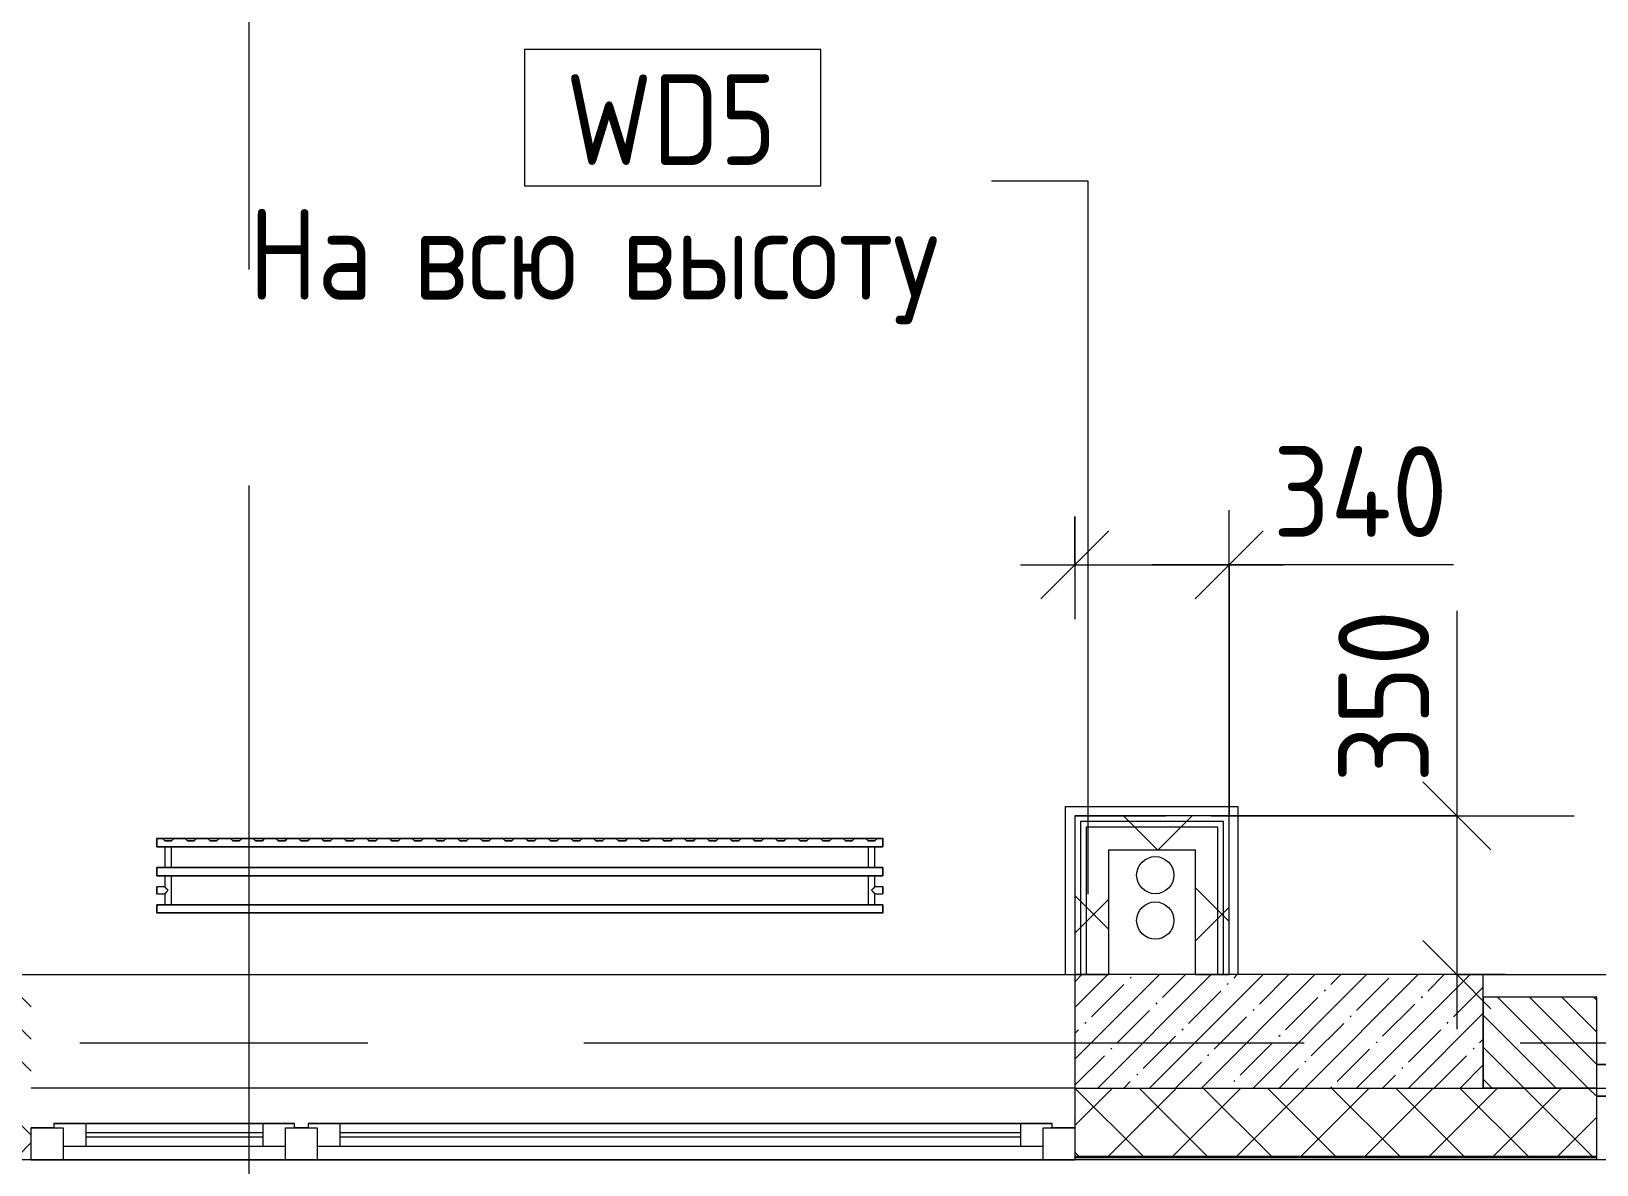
# Model space of a CAD drawing. Header units: millimetres. Extents: x 81037 to 284518, y -8553 to 29000.
# Drawn here: x 110230 to 113680, y -269 to 2230 of the extents above; entities that cross this region are included whole.
import ezdxf

# ---------------------------------------------------------------- set-up
doc = ezdxf.new("R2010")
doc.units = ezdxf.units.MM
doc.linetypes.add('ADSK_Штрих_ш2 п1', pattern=[300, 200, -100])
doc.linetypes.add('Осевая', pattern=[3175, 635, -476.25, 1587.5, -476.25])
for name, color, linetype, lineweight in [('A-ANNO-DIMS', 7, 'Continuous', 9), ('A-ANNO-DIMS-100', 7, 'Continuous', 9), ('A-DETL', 7, 'Continuous', 9), ('A-DETL-1', 7, 'ADSK_Штрих_ш2 п1', 9), ('A-GLAZ', 7, 'Continuous', 9), ('A-WALL', 7, 'Continuous', 9), ('A-WALL-1', 7, 'Continuous', 13), ('A-WALL-IDEN', 7, 'Continuous', 9), ('I-WALL', 7, 'Continuous', 9), ('S-COLS', 7, 'Continuous', 9), ('Оси', 7, 'Continuous', 9), ('Оси-2', 7, 'Осевая', 9)]:
    doc.layers.add(name, color=color, linetype=linetype, lineweight=lineweight)
for name, color, linetype, lineweight, true_color in [('A-FLOR-1', 7, 'Continuous', 9, 0xaaaaaa), ('A-WALL-2', 7, 'Continuous', 13, 0x008040), ('I-WALL-2', 7, 'Continuous', 9, 0x008040), ('M-EQPM-1', 7, 'Continuous', 9, 0xaaaaaa)]:
    doc.layers.add(name, color=color, linetype=linetype, lineweight=lineweight, true_color=true_color)
doc.styles.add('GOST Common_1', font='GOST_Common.ttf', dxfattribs={"width": 0.9, "height": 200})
doc.styles.add('ISOCPEUR_1', font='isocpeur.ttf', dxfattribs={"width": 0.9, "height": 200})
doc.dimstyles.new('ISO-2_0_0_9К_Средний_округл2_1', dxfattribs={"dimscale": 304.8, "dimtxt": 199.196235, "dimasz": 0.492126, "dimexe": 0.393701, "dimexo": 0, "dimgap": 0, "dimtad": 1, "dimdec": 0, "dimrnd": 10, "dimzin": 0, "dimdsep": 46, "dimtxsty": 'ISOCPEUR_1', "dimblk1": 'OBLIQUE', "dimblk2": 'OBLIQUE', "dimsah": 1, "dimcen": 0.09, "dimdle": 0.393701, "dimazin": 0, "dimtfac": 1, "dimtdec": 4, "dimtix": 1, "dimtmove": 1, "dimatfit": 3, "dimfxl": 1, "dimtvp": 1, "dimtolj": 1, "dimtzin": 0, "dimarcsym": 2})
pattern_1 = [(45, (0, 0), (-141.42136, 141.42136), []), (135, (0, 0), (-141.42136, -141.42136), [])]

# ---------------------------------------------------------------- blocks, each defined once
blk = doc.blocks.new('120_Окно_СКБ_1Ст - 120_Окно_СКБ_1Ст 900х2500_h_ с форточкой-22876796-План монтажа стен и перегородок 2 этажа в осях 23_33')
at = {"layer": 'A-GLAZ'}
for p, q in [((-450, -127), (-450, -57)), ((-450, -57), (-380, -57)), ((450, -57), (-450, -57)), ((-380, -57), (-380, -127)), ((380, -127), (380, -57)), ((380, -57), (450, -57)), ((450, -57), (450, -127)), ((380, -87), (-380, -87)), ((-380, -87), (-380, -127)), ((-330, -137), (-330, -87)), ((330, -137), (330, -87)), ((380, -127), (380, -87)), ((-380, -127), (-450, -127)), ((-450, -127), (-400, -127)), ((-380, -127), (-400, -127)), ((-400, -127), (-400, -137)), ((-400, -137), (400, -137)), ((400, -137), (-400, -137)), ((-330, -107), (330, -107)), ((330, -117), (-330, -117)), ((450, -127), (380, -127)), ((400, -127), (380, -127)), ((400, -127), (450, -127)), ((400, -137), (400, -127))]:
    blk.add_line(p, q, dxfattribs=at)
blk = doc.blocks.new('120_Окно_СКБ_2Ст_Фрамуга сверху - 120_Окно_СКБ_2Ст_2300х2500_h_ ДОО-22877051-План монтажа стен и перегородок 2 этажа в осях 23_33')
at = {"layer": 'A-GLAZ'}
for p, q in [((-1150, 13), (-1150, 83)), ((-1150, 83), (-1080, 83)), ((1150, 83), (-1150, 83)), ((-1080, 83), (-1080, 13)), ((-1080, 83), (1080, 83)), ((520, 13), (520, 83)), ((520, 83), (590, 83)), ((590, 83), (590, 13)), ((1080, 13), (1080, 83)), ((1080, 83), (1150, 83)), ((1150, 83), (1150, 13)), ((520, 53), (-1080, 53)), ((-1080, 53), (-1080, 13)), ((-1030, 3), (-1030, 53)), ((470, 3), (470, 53)), ((520, 13), (520, 53)), ((1080, 53), (590, 53)), ((590, 53), (590, 13)), ((640, 3), (640, 53)), ((1030, 3), (1030, 53)), ((1080, 13), (1080, 53)), ((-1080, 13), (-1150, 13)), ((-1150, 13), (-1100, 13)), ((-1080, 13), (-1100, 13)), ((-1100, 13), (-1100, 3)), ((-1100, 3), (540, 3)), ((540, 3), (-1100, 3)), ((-1030, 33), (470, 33)), ((470, 23), (-1030, 23)), ((590, 13), (520, 13)), ((540, 13), (520, 13)), ((540, 13), (570, 13)), ((540, 13), (570, 13)), ((540, 3), (540, 13)), ((590, 13), (570, 13)), ((570, 13), (570, 3)), ((570, 3), (1100, 3)), ((1100, 3), (570, 3)), ((640, 33), (1030, 33)), ((1030, 23), (640, 23)), ((1150, 13), (1080, 13)), ((1100, 13), (1080, 13)), ((1100, 13), (1150, 13)), ((1100, 3), (1100, 13))]:
    blk.add_line(p, q, dxfattribs=at)
blk = doc.blocks.new('radiator_prado_classic_z_tip_30_po exemplyaru - Classic Z Тип 30-300-V30-План монтажа стен и перегородок 2 этажа в осях 23_33')
at = {"layer": 'M-EQPM-1'}
for p, q in [((0, 228), (0, 210)), ((1600, 228), (0, 228)), ((0, 210), (0, 228)), ((0, 228), (12.5, 228)), ((0, 210), (1600, 210)), ((17.5, 210), (0, 210)), ((12.5, 228), (37.5, 228)), ((37.5, 228), (12.5, 228)), ((12.5, 228), (37.5, 228)), ((12.5, 228), (17.5, 223)), ((12.5, 228), (17.5, 223)), ((32.5, 223), (17.5, 223)), ((17.5, 223), (32.5, 223)), ((17.5, 210), (17.5, 164)), ((17.5, 210), (17.5, 164)), ((17.8, 210), (17.5, 210)), ((17.5, 210), (32.5, 210)), ((17.8, 210), (17.5, 210)), ((17.5, 210), (32.5, 210)), ((31.5, 210), (17.8, 210)), ((18.5, 210), (17.8, 210)), ((19.7, 210), (18.5, 210)), ((31.5, 210), (18.5, 210)), ((21.3, 210), (19.7, 210)), ((23.1, 210), (21.3, 210)), ((25, 210), (23.1, 210)), ((32.5, 210), (25, 210)), ((32.5, 210), (31.5, 210)), ((32.5, 223), (37.5, 228)), ((37.5, 228), (32.5, 223)), ((32.5, 164), (32.5, 210)), ((32.5, 164), (32.5, 210)), ((1567.5, 210), (32.5, 210)), ((37.5, 228), (62.5, 228)), ((62.5, 228), (87.5, 228)), ((87.5, 228), (62.5, 228)), ((62.5, 228), (87.5, 228)), ((62.5, 228), (67.5, 223)), ((62.5, 228), (67.5, 223)), ((82.5, 223), (67.5, 223)), ((67.5, 223), (82.5, 223)), ((82.5, 223), (87.5, 228)), ((87.5, 228), (82.5, 223)), ((87.5, 228), (112.5, 228)), ((112.5, 228), (137.5, 228)), ((137.5, 228), (112.5, 228)), ((112.5, 228), (137.5, 228)), ((112.5, 228), (117.5, 223)), ((112.5, 228), (117.5, 223)), ((132.5, 223), (117.5, 223)), ((117.5, 223), (132.5, 223)), ((132.5, 223), (137.5, 228)), ((137.5, 228), (132.5, 223)), ((137.5, 228), (162.5, 228)), ((162.5, 228), (187.5, 228)), ((187.5, 228), (162.5, 228)), ((162.5, 228), (187.5, 228)), ((162.5, 228), (167.5, 223)), ((162.5, 228), (167.5, 223)), ((182.5, 223), (167.5, 223)), ((167.5, 223), (182.5, 223)), ((182.5, 223), (187.5, 228)), ((187.5, 228), (182.5, 223)), ((187.5, 228), (212.5, 228)), ((212.5, 228), (237.5, 228)), ((237.5, 228), (212.5, 228)), ((212.5, 228), (237.5, 228)), ((212.5, 228), (217.5, 223)), ((212.5, 228), (217.5, 223)), ((232.5, 223), (217.5, 223)), ((217.5, 223), (232.5, 223)), ((232.5, 223), (237.5, 228)), ((237.5, 228), (232.5, 223)), ((237.5, 228), (262.5, 228)), ((262.5, 228), (287.5, 228)), ((287.5, 228), (262.5, 228)), ((262.5, 228), (287.5, 228)), ((262.5, 228), (267.5, 223)), ((262.5, 228), (267.5, 223)), ((282.5, 223), (267.5, 223)), ((267.5, 223), (282.5, 223)), ((282.5, 223), (287.5, 228)), ((287.5, 228), (282.5, 223)), ((287.5, 228), (312.5, 228)), ((312.5, 228), (337.5, 228)), ((337.5, 228), (312.5, 228)), ((312.5, 228), (337.5, 228)), ((312.5, 228), (317.5, 223)), ((312.5, 228), (317.5, 223)), ((332.5, 223), (317.5, 223)), ((317.5, 223), (332.5, 223)), ((332.5, 223), (337.5, 228)), ((337.5, 228), (332.5, 223)), ((337.5, 228), (362.5, 228)), ((362.5, 228), (387.5, 228)), ((387.5, 228), (362.5, 228)), ((362.5, 228), (387.5, 228)), ((362.5, 228), (367.5, 223)), ((362.5, 228), (367.5, 223)), ((382.5, 223), (367.5, 223)), ((367.5, 223), (382.5, 223)), ((382.5, 223), (387.5, 228)), ((387.5, 228), (382.5, 223)), ((387.5, 228), (412.5, 228)), ((412.5, 228), (437.5, 228)), ((437.5, 228), (412.5, 228)), ((412.5, 228), (437.5, 228)), ((412.5, 228), (417.5, 223)), ((412.5, 228), (417.5, 223)), ((432.5, 223), (417.5, 223)), ((417.5, 223), (432.5, 223)), ((432.5, 223), (437.5, 228)), ((437.5, 228), (432.5, 223)), ((437.5, 228), (462.5, 228)), ((462.5, 228), (487.5, 228)), ((487.5, 228), (462.5, 228)), ((462.5, 228), (487.5, 228)), ((462.5, 228), (467.5, 223)), ((462.5, 228), (467.5, 223)), ((482.5, 223), (467.5, 223)), ((467.5, 223), (482.5, 223)), ((482.5, 223), (487.5, 228)), ((487.5, 228), (482.5, 223)), ((487.5, 228), (512.5, 228)), ((512.5, 228), (537.5, 228)), ((537.5, 228), (512.5, 228)), ((512.5, 228), (537.5, 228)), ((512.5, 228), (517.5, 223)), ((512.5, 228), (517.5, 223)), ((532.5, 223), (517.5, 223)), ((517.5, 223), (532.5, 223)), ((532.5, 223), (537.5, 228)), ((537.5, 228), (532.5, 223)), ((537.5, 228), (562.5, 228)), ((562.5, 228), (587.5, 228)), ((587.5, 228), (562.5, 228)), ((562.5, 228), (587.5, 228)), ((562.5, 228), (567.5, 223)), ((562.5, 228), (567.5, 223)), ((582.5, 223), (567.5, 223)), ((567.5, 223), (582.5, 223)), ((582.5, 223), (587.5, 228)), ((587.5, 228), (582.5, 223)), ((587.5, 228), (612.5, 228)), ((612.5, 228), (637.5, 228)), ((637.5, 228), (612.5, 228)), ((612.5, 228), (637.5, 228)), ((612.5, 228), (617.5, 223)), ((612.5, 228), (617.5, 223)), ((632.5, 223), (617.5, 223)), ((617.5, 223), (632.5, 223)), ((632.5, 223), (637.5, 228)), ((637.5, 228), (632.5, 223)), ((637.5, 228), (662.5, 228)), ((662.5, 228), (687.5, 228)), ((687.5, 228), (662.5, 228)), ((662.5, 228), (687.5, 228)), ((662.5, 228), (667.5, 223)), ((662.5, 228), (667.5, 223)), ((682.5, 223), (667.5, 223)), ((667.5, 223), (682.5, 223)), ((682.5, 223), (687.5, 228)), ((687.5, 228), (682.5, 223)), ((687.5, 228), (712.5, 228)), ((712.5, 228), (737.5, 228)), ((737.5, 228), (712.5, 228)), ((712.5, 228), (737.5, 228)), ((712.5, 228), (717.5, 223)), ((712.5, 228), (717.5, 223)), ((732.5, 223), (717.5, 223)), ((717.5, 223), (732.5, 223)), ((732.5, 223), (737.5, 228)), ((737.5, 228), (732.5, 223)), ((737.5, 228), (762.5, 228)), ((762.5, 228), (787.5, 228)), ((787.5, 228), (762.5, 228)), ((762.5, 228), (787.5, 228)), ((762.5, 228), (767.5, 223)), ((762.5, 228), (767.5, 223)), ((782.5, 223), (767.5, 223)), ((767.5, 223), (782.5, 223)), ((782.5, 223), (787.5, 228)), ((787.5, 228), (782.5, 223)), ((787.5, 228), (812.5, 228)), ((812.5, 228), (837.5, 228)), ((837.5, 228), (812.5, 228)), ((812.5, 228), (837.5, 228)), ((812.5, 228), (817.5, 223)), ((812.5, 228), (817.5, 223)), ((832.5, 223), (817.5, 223)), ((817.5, 223), (832.5, 223)), ((832.5, 223), (837.5, 228)), ((837.5, 228), (832.5, 223)), ((837.5, 228), (862.5, 228)), ((862.5, 228), (887.5, 228)), ((887.5, 228), (862.5, 228)), ((862.5, 228), (887.5, 228)), ((862.5, 228), (867.5, 223)), ((862.5, 228), (867.5, 223)), ((882.5, 223), (867.5, 223)), ((867.5, 223), (882.5, 223)), ((882.5, 223), (887.5, 228)), ((887.5, 228), (882.5, 223)), ((887.5, 228), (912.5, 228)), ((912.5, 228), (937.5, 228)), ((937.5, 228), (912.5, 228)), ((912.5, 228), (937.5, 228)), ((912.5, 228), (917.5, 223)), ((912.5, 228), (917.5, 223)), ((932.5, 223), (917.5, 223)), ((917.5, 223), (932.5, 223)), ((932.5, 223), (937.5, 228)), ((937.5, 228), (932.5, 223)), ((937.5, 228), (962.5, 228)), ((962.5, 228), (987.5, 228)), ((987.5, 228), (962.5, 228)), ((962.5, 228), (987.5, 228)), ((962.5, 228), (967.5, 223)), ((962.5, 228), (967.5, 223)), ((982.5, 223), (967.5, 223)), ((967.5, 223), (982.5, 223)), ((982.5, 223), (987.5, 228)), ((987.5, 228), (982.5, 223)), ((987.5, 228), (1012.5, 228)), ((1012.5, 228), (1037.5, 228)), ((1037.5, 228), (1012.5, 228)), ((1012.5, 228), (1037.5, 228)), ((1012.5, 228), (1017.5, 223)), ((1012.5, 228), (1017.5, 223)), ((1032.5, 223), (1017.5, 223)), ((1017.5, 223), (1032.5, 223)), ((1032.5, 223), (1037.5, 228)), ((1037.5, 228), (1032.5, 223)), ((1037.5, 228), (1062.5, 228)), ((1062.5, 228), (1087.5, 228)), ((1087.5, 228), (1062.5, 228)), ((1062.5, 228), (1087.5, 228)), ((1062.5, 228), (1067.5, 223)), ((1062.5, 228), (1067.5, 223)), ((1082.5, 223), (1067.5, 223)), ((1067.5, 223), (1082.5, 223)), ((1082.5, 223), (1087.5, 228)), ((1087.5, 228), (1082.5, 223)), ((1087.5, 228), (1112.5, 228)), ((1112.5, 228), (1137.5, 228)), ((1137.5, 228), (1112.5, 228)), ((1112.5, 228), (1137.5, 228)), ((1112.5, 228), (1117.5, 223)), ((1112.5, 228), (1117.5, 223)), ((1132.5, 223), (1117.5, 223)), ((1117.5, 223), (1132.5, 223)), ((1132.5, 223), (1137.5, 228)), ((1137.5, 228), (1132.5, 223)), ((1137.5, 228), (1162.5, 228)), ((1162.5, 228), (1187.5, 228)), ((1187.5, 228), (1162.5, 228)), ((1162.5, 228), (1187.5, 228)), ((1162.5, 228), (1167.5, 223)), ((1162.5, 228), (1167.5, 223)), ((1182.5, 223), (1167.5, 223)), ((1167.5, 223), (1182.5, 223)), ((1182.5, 223), (1187.5, 228)), ((1187.5, 228), (1182.5, 223)), ((1187.5, 228), (1212.5, 228)), ((1212.5, 228), (1237.5, 228)), ((1237.5, 228), (1212.5, 228)), ((1212.5, 228), (1237.5, 228)), ((1212.5, 228), (1217.5, 223)), ((1212.5, 228), (1217.5, 223)), ((1232.5, 223), (1217.5, 223)), ((1217.5, 223), (1232.5, 223)), ((1232.5, 223), (1237.5, 228)), ((1237.5, 228), (1232.5, 223)), ((1237.5, 228), (1262.5, 228)), ((1262.5, 228), (1287.5, 228)), ((1287.5, 228), (1262.5, 228)), ((1262.5, 228), (1287.5, 228)), ((1262.5, 228), (1267.5, 223)), ((1262.5, 228), (1267.5, 223)), ((1282.5, 223), (1267.5, 223)), ((1267.5, 223), (1282.5, 223)), ((1282.5, 223), (1287.5, 228)), ((1287.5, 228), (1282.5, 223)), ((1287.5, 228), (1312.5, 228)), ((1312.5, 228), (1337.5, 228)), ((1337.5, 228), (1312.5, 228)), ((1312.5, 228), (1337.5, 228)), ((1312.5, 228), (1317.5, 223)), ((1312.5, 228), (1317.5, 223)), ((1332.5, 223), (1317.5, 223)), ((1317.5, 223), (1332.5, 223)), ((1332.5, 223), (1337.5, 228)), ((1337.5, 228), (1332.5, 223)), ((1337.5, 228), (1362.5, 228)), ((1362.5, 228), (1387.5, 228)), ((1387.5, 228), (1362.5, 228)), ((1362.5, 228), (1387.5, 228)), ((1362.5, 228), (1367.5, 223)), ((1362.5, 228), (1367.5, 223)), ((1382.5, 223), (1367.5, 223)), ((1367.5, 223), (1382.5, 223)), ((1382.5, 223), (1387.5, 228)), ((1387.5, 228), (1382.5, 223)), ((1387.5, 228), (1412.5, 228)), ((1412.5, 228), (1437.5, 228)), ((1437.5, 228), (1412.5, 228)), ((1412.5, 228), (1437.5, 228)), ((1412.5, 228), (1417.5, 223)), ((1412.5, 228), (1417.5, 223)), ((1432.5, 223), (1417.5, 223)), ((1417.5, 223), (1432.5, 223)), ((1432.5, 223), (1437.5, 228)), ((1437.5, 228), (1432.5, 223)), ((1437.5, 228), (1462.5, 228)), ((1462.5, 228), (1487.5, 228)), ((1487.5, 228), (1462.5, 228)), ((1462.5, 228), (1487.5, 228)), ((1462.5, 228), (1467.5, 223)), ((1462.5, 228), (1467.5, 223)), ((1482.5, 223), (1467.5, 223)), ((1467.5, 223), (1482.5, 223)), ((1482.5, 223), (1487.5, 228)), ((1487.5, 228), (1482.5, 223)), ((1487.5, 228), (1512.5, 228)), ((1512.5, 228), (1537.5, 228)), ((1537.5, 228), (1512.5, 228)), ((1512.5, 228), (1537.5, 228)), ((1512.5, 228), (1517.5, 223)), ((1512.5, 228), (1517.5, 223)), ((1532.5, 223), (1517.5, 223)), ((1517.5, 223), (1532.5, 223)), ((1532.5, 223), (1537.5, 228)), ((1537.5, 228), (1532.5, 223)), ((1537.5, 228), (1562.5, 228)), ((1562.5, 228), (1587.5, 228)), ((1587.5, 228), (1562.5, 228)), ((1562.5, 228), (1587.5, 228)), ((1562.5, 228), (1567.5, 223)), ((1562.5, 228), (1567.5, 223)), ((1582.5, 223), (1567.5, 223)), ((1567.5, 223), (1582.5, 223)), ((1567.5, 210), (1567.5, 164)), ((1567.5, 210), (1567.5, 164)), ((1567.8, 210), (1567.5, 210)), ((1567.5, 210), (1582.5, 210)), ((1582.5, 210), (1567.5, 210)), ((1567.5, 210), (1581.5, 210)), ((1582.2, 210), (1567.8, 210)), ((1581.5, 210), (1568.5, 210)), ((1581.5, 210), (1582.5, 210)), ((1582.5, 210), (1582.2, 210)), ((1582.5, 223), (1587.5, 228)), ((1587.5, 228), (1582.5, 223)), ((1582.5, 164), (1582.5, 210)), ((1582.5, 164), (1582.5, 210)), ((1600, 210), (1582.5, 210)), ((1587.5, 228), (1600, 228)), ((1600, 210), (1600, 228)), ((1600, 228), (1600, 210)), ((1600, 164), (0, 164)), ((0, 164), (0, 146)), ((0, 146), (0, 164)), ((0, 164), (17.5, 164)), ((0, 146), (1600, 146)), ((17.5, 146), (0, 146)), ((25, 164), (17.5, 164)), ((17.5, 164), (32.5, 164)), ((17.8, 164), (17.5, 164)), ((17.5, 164), (32.5, 164)), ((17.5, 146), (17.5, 121.5)), ((17.5, 146), (17.5, 121.5)), ((17.5, 146), (32.5, 146)), ((32.5, 146), (17.5, 146)), ((17.5, 146), (17.8, 146)), ((32.5, 146), (17.5, 146)), ((18.5, 164), (17.8, 164)), ((17.8, 146), (18.5, 146)), ((31.5, 164), (18.5, 164)), ((18.5, 164), (31.5, 164)), ((18.5, 146), (19.7, 146)), ((31.5, 146), (18.5, 146)), ((19.7, 146), (21.3, 146)), ((21.3, 146), (23.1, 146)), ((23.1, 146), (25, 146)), ((26.9, 164), (25, 164)), ((25, 146), (26.9, 146)), ((31.5, 164), (26.9, 164)), ((26.9, 146), (31.5, 146)), ((32.2, 164), (31.5, 164)), ((32.5, 164), (31.5, 164)), ((31.5, 146), (32.2, 146)), ((32.5, 164), (32.2, 164)), ((32.2, 146), (32.5, 146)), ((32.5, 164), (1567.5, 164)), ((32.5, 82), (32.5, 146)), ((32.5, 82), (32.5, 146)), ((1567.5, 146), (32.5, 146)), ((1578.7, 164), (1567.5, 164)), ((1567.5, 164), (1582.5, 164)), ((1582.5, 164), (1567.5, 164)), ((1567.5, 164), (1582.5, 164)), ((1567.5, 146), (1567.5, 82)), ((1567.5, 146), (1567.5, 82)), ((1567.5, 146), (1582.5, 146)), ((1582.5, 146), (1567.5, 146)), ((1567.5, 146), (1568.5, 146)), ((1567.8, 146), (1567.5, 146)), ((1582.5, 146), (1567.8, 146)), ((1568.5, 164), (1581.5, 164)), ((1568.5, 146), (1569.7, 146)), ((1581.5, 146), (1568.5, 146)), ((1569.7, 146), (1571.2, 146)), ((1571.2, 146), (1582.5, 146)), ((1580.3, 164), (1578.7, 164)), ((1582.5, 164), (1580.3, 164)), ((1582.5, 164), (1600, 164)), ((1582.5, 121.5), (1582.5, 146)), ((1582.5, 121.5), (1582.5, 146)), ((1600, 146), (1582.5, 146)), ((1600, 146), (1600, 164)), ((1600, 164), (1600, 146)), ((17.5, 121.5), (0, 121.5)), ((17.5, 121.5), (0, 121.5)), ((0, 121.5), (0, 121.2)), ((0, 106.5), (0, 121.5)), ((0, 121.2), (0, 106.8)), ((0, 121.2), (0, 120.5)), ((0, 120.5), (0, 121.2)), ((0, 121.2), (0, 121.2)), ((0, 120.5), (0, 119.3)), ((0, 119.3), (0, 120.5)), ((0, 119.3), (0, 117.8)), ((0, 117.8), (0, 119.3)), ((0, 117.8), (0, 115.9)), ((0, 115.9), (0, 117.8)), ((0, 115.9), (0, 114)), ((0, 114), (0, 115.9)), ((0, 114), (0, 112.1)), ((0, 112.1), (0, 114)), ((0, 112.1), (0, 110.2)), ((0, 110.2), (0, 112.1)), ((0, 110.2), (0, 108.7)), ((0, 108.7), (0, 110.2)), ((0, 108.7), (0, 106.8)), ((0, 106.8), (0, 108.7)), ((0, 106.8), (0, 106.5)), ((0, 106.8), (0, 106.8)), ((0, 106.5), (17.5, 106.5)), ((0, 106.5), (17.5, 106.5)), ((17.5, 106.5), (17.5, 82)), ((17.5, 106.5), (17.5, 82)), ((1600, 121.5), (1582.5, 121.5)), ((1600, 121.5), (1582.5, 121.5)), ((1582.5, 82), (1582.5, 106.5)), ((1582.5, 106.5), (1600, 106.5)), ((1582.5, 82), (1582.5, 106.5)), ((1582.5, 106.5), (1600, 106.5)), ((1600, 121.5), (1600, 106.5)), ((1600, 121.2), (1600, 121.5)), ((1600, 121.5), (1600, 121.2)), ((1600, 121.2), (1600, 121.5)), ((1600, 106.8), (1600, 121.2)), ((1600, 121.2), (1600, 106.8)), ((1600, 106.8), (1600, 121.2)), ((1600, 106.5), (1600, 106.8)), ((1600, 106.8), (1600, 106.5)), ((1600, 106.5), (1600, 106.8)), ((1600, 82), (0, 82)), ((0, 82), (0, 64)), ((0, 64), (0, 82)), ((0, 82), (17.5, 82)), ((32.5, 82), (17.5, 82)), ((17.5, 82), (32.5, 82)), ((23.1, 82), (17.5, 82)), ((17.5, 82), (32.5, 82)), ((18.5, 82), (31.5, 82)), ((25, 82), (23.1, 82)), ((30.3, 82), (25, 82)), ((31.5, 82), (30.3, 82)), ((32.5, 82), (31.5, 82)), ((32.5, 82), (1567.5, 82)), ((1582.5, 82), (1567.5, 82)), ((1567.5, 82), (1582.5, 82)), ((1581.5, 82), (1567.5, 82)), ((1567.5, 82), (1569.7, 82)), ((1568.5, 82), (1581.5, 82)), ((1569.7, 82), (1571.2, 82)), ((1571.2, 82), (1582.5, 82)), ((1582.2, 82), (1581.5, 82)), ((1582.5, 82), (1582.2, 82)), ((1582.5, 82), (1600, 82)), ((1600, 64), (1600, 82)), ((1600, 82), (1600, 64)), ((1600, 64), (0, 64)), ((0, 64), (1600, 64))]:
    blk.add_line(p, q, dxfattribs=at)
for points, knots in [([(17.8, 121.2), (17.7, 121.3), (17.7, 121.3), (17.5, 121.5), (17.5, 121.5), (17.5, 121.5)], [0.8571429, 0.8571429, 0.8571429, 0.8571429, 0.8928571, 0.9285714, 1, 1, 1, 1]), ([(17.5, 121.5), (17.5, 121.5), (17.5, 121.5), (17.7, 121.3), (17.7, 121.3), (17.8, 121.2)], [0, 0, 0, 0, 0.0714286, 0.1071429, 0.1428571, 0.1428571, 0.1428571, 0.1428571]), ([(17.5, 121.5), (17.5, 121.5), (17.5, 121.5), (17.7, 121.3), (17.7, 121.3), (17.8, 121.2)], [0, 0, 0, 0, 0.0714286, 0.1071429, 0.1428571, 0.1428571, 0.1428571, 0.1428571]), ([(25, 114), (24.5, 114.5), (23.6, 115.4), (22.4, 116.6), (21.6, 117.4), (21.1, 117.9), (20.8, 118.2), (20.5, 118.5), (20.2, 118.8), (19.8, 119.1), (19.6, 119.4), (19.3, 119.7), (19, 120), (18.7, 120.3), (18.5, 120.5), (18.3, 120.7), (18.1, 120.9), (17.9, 121.1), (17.8, 121.2), (17.7, 121.3), (17.5, 121.5), (17.5, 121.5), (17.5, 121.5)], [0, 0, 0, 0, 0.142857, 0.285714, 0.357143, 0.392857, 0.428571, 0.464286, 0.5, 0.535714, 0.571429, 0.607143, 0.642857, 0.678571, 0.714286, 0.75, 0.785714, 0.821429, 0.857143, 0.892857, 0.928571, 1, 1, 1, 1]), ([(17.5, 106.5), (17.5, 106.5), (17.5, 106.5), (17.7, 106.7), (17.8, 106.8), (17.9, 106.9), (18.1, 107.1), (18.3, 107.3), (18.5, 107.5), (18.7, 107.7), (19, 108), (19.3, 108.3), (19.6, 108.6), (19.8, 108.9), (20.3, 109.3), (20.7, 109.7), (21.1, 110.1), (21.6, 110.6), (22.4, 111.4), (23.6, 112.6), (24.5, 113.5), (25, 114)], [0, 0, 0, 0, 0.071429, 0.107143, 0.142857, 0.178571, 0.214286, 0.25, 0.285714, 0.321429, 0.357143, 0.392857, 0.428571, 0.464286, 0.5, 0.571429, 0.607143, 0.642857, 0.714286, 0.857143, 1, 1, 1, 1]), ([(17.5, 106.5), (17.5, 106.5), (17.5, 106.5), (17.7, 106.7), (17.7, 106.7), (17.8, 106.8)], [0, 0, 0, 0, 0.0714286, 0.1071429, 0.1428571, 0.1428571, 0.1428571, 0.1428571]), ([(17.8, 106.8), (17.7, 106.7), (17.7, 106.7), (17.5, 106.5), (17.5, 106.5), (17.5, 106.5)], [0.8571429, 0.8571429, 0.8571429, 0.8571429, 0.8928571, 0.9285714, 1, 1, 1, 1]), ([(17.8, 106.8), (17.7, 106.7), (17.7, 106.7), (17.5, 106.5), (17.5, 106.5), (17.5, 106.5)], [0.8571429, 0.8571429, 0.8571429, 0.8571429, 0.8928571, 0.9285714, 1, 1, 1, 1]), ([(17.8, 121.2), (17.8, 121.2), (17.9, 121.1), (18.1, 120.9), (18.3, 120.7), (18.5, 120.5), (18.7, 120.3), (19, 120), (19.3, 119.7), (19.6, 119.4), (19.8, 119.1), (20.3, 118.7), (20.7, 118.3), (21.1, 117.9), (21.6, 117.4), (22.4, 116.6), (23.1, 115.9), (23.6, 115.4)], [0.1428571, 0.1428571, 0.1428571, 0.1428571, 0.1785714, 0.2142857, 0.25, 0.2857143, 0.3214286, 0.3571429, 0.3928571, 0.4285714, 0.4642857, 0.5, 0.5714286, 0.6071429, 0.6428571, 0.7142857, 0.8571429, 0.8571429, 0.8571429, 0.8571429]), ([(22.1, 111.1), (21.9, 110.9), (21.6, 110.6), (21.1, 110.1), (20.8, 109.8), (20.5, 109.5), (20.2, 109.2), (19.8, 108.9), (19.6, 108.6), (19.3, 108.3), (19, 108), (18.7, 107.7), (18.5, 107.5), (18.3, 107.3), (18.1, 107.1), (17.9, 106.9), (17.8, 106.8), (17.8, 106.8)], [0.2857143, 0.2857143, 0.2857143, 0.2857143, 0.3571429, 0.3928571, 0.4285714, 0.4642857, 0.5, 0.5357143, 0.5714286, 0.6071429, 0.6428571, 0.6785714, 0.7142857, 0.75, 0.7857143, 0.8214286, 0.8571429, 0.8571429, 0.8571429, 0.8571429]), ([(17.8, 106.8), (17.8, 106.8), (17.9, 106.9), (18.1, 107.1), (18.3, 107.3), (18.5, 107.5), (18.7, 107.7), (19, 108), (19.3, 108.3), (19.6, 108.6), (19.9, 108.8), (20.3, 109.3), (20.6, 109.6), (20.8, 109.8)], [0.1428571, 0.1428571, 0.1428571, 0.1428571, 0.1785714, 0.2142857, 0.25, 0.2857143, 0.3214286, 0.3571429, 0.3928571, 0.4285714, 0.4642857, 0.5, 0.5714286, 0.5714286, 0.5714286, 0.5714286]), ([(19.6, 119.4), (19.7, 119.3), (19.9, 119.2), (20.3, 118.7), (20.6, 118.4), (20.8, 118.2)], [0.4285714, 0.4285714, 0.4285714, 0.4285714, 0.4642857, 0.5, 0.5714286, 0.5714286, 0.5714286, 0.5714286]), ([(22.1, 116.9), (21.9, 117.1), (21.6, 117.4), (21.1, 117.9), (20.9, 118.1), (20.8, 118.2)], [0.2857143, 0.2857143, 0.2857143, 0.2857143, 0.3571429, 0.3928571, 0.4285714, 0.4285714, 0.4285714, 0.4285714]), ([(20.8, 118.2), (20.9, 118.1), (21.1, 117.9), (21.6, 117.4), (21.9, 117.1), (22.1, 116.9)], [0.5714286, 0.5714286, 0.5714286, 0.5714286, 0.6071429, 0.6428571, 0.7142857, 0.7142857, 0.7142857, 0.7142857]), ([(20.8, 109.8), (20.9, 109.9), (21.1, 110.1), (21.6, 110.6), (21.9, 110.9), (22.1, 111.1)], [0.5714286, 0.5714286, 0.5714286, 0.5714286, 0.6071429, 0.6428571, 0.7142857, 0.7142857, 0.7142857, 0.7142857]), ([(22.1, 111.1), (21.9, 110.9), (21.6, 110.6), (21.1, 110.1), (20.9, 109.9), (20.8, 109.8)], [0.2857143, 0.2857143, 0.2857143, 0.2857143, 0.3571429, 0.3928571, 0.4285714, 0.4285714, 0.4285714, 0.4285714]), ([(1575, 114), (1575.5, 114.5), (1576.4, 115.4), (1577.6, 116.6), (1578.4, 117.4), (1578.9, 117.9), (1579.2, 118.2), (1579.5, 118.5), (1579.8, 118.8), (1580.1, 119.2), (1580.4, 119.4), (1580.7, 119.7), (1581, 120), (1581.3, 120.3), (1581.5, 120.5), (1581.7, 120.7), (1581.9, 120.9), (1582.1, 121.1), (1582.2, 121.2), (1582.3, 121.3), (1582.5, 121.5), (1582.5, 121.5), (1582.5, 121.5)], [0, 0, 0, 0, 0.142857, 0.285714, 0.357143, 0.392857, 0.428571, 0.464286, 0.5, 0.535714, 0.571429, 0.607143, 0.642857, 0.678571, 0.714286, 0.75, 0.785714, 0.821429, 0.857143, 0.892857, 0.928571, 1, 1, 1, 1]), ([(1582.5, 106.5), (1582.5, 106.5), (1582.5, 106.5), (1582.3, 106.7), (1582.2, 106.8), (1582.1, 106.9), (1581.9, 107.1), (1581.7, 107.3), (1581.5, 107.5), (1581.3, 107.7), (1581, 108), (1580.7, 108.3), (1580.4, 108.6), (1580.1, 108.8), (1579.7, 109.3), (1579.3, 109.7), (1578.9, 110.1), (1578.4, 110.6), (1577.6, 111.4), (1576.4, 112.6), (1575.5, 113.5), (1575, 114)], [0, 0, 0, 0, 0.071429, 0.107143, 0.142857, 0.178571, 0.214286, 0.25, 0.285714, 0.321429, 0.357143, 0.392857, 0.428571, 0.464286, 0.5, 0.571429, 0.607143, 0.642857, 0.714286, 0.857143, 1, 1, 1, 1]), ([(1582.2, 121.2), (1582.2, 121.2), (1582.1, 121.1), (1581.9, 120.9), (1581.7, 120.7), (1581.5, 120.5), (1581.3, 120.3), (1581, 120), (1580.7, 119.7), (1580.4, 119.4), (1580.1, 119.2), (1579.7, 118.7), (1579.3, 118.3), (1578.9, 117.9), (1578.4, 117.4), (1577.6, 116.6), (1576.9, 115.9), (1576.4, 115.4)], [0.1428571, 0.1428571, 0.1428571, 0.1428571, 0.1785714, 0.2142857, 0.25, 0.2857143, 0.3214286, 0.3571429, 0.3928571, 0.4285714, 0.4642857, 0.5, 0.5714286, 0.6071429, 0.6428571, 0.7142857, 0.8571429, 0.8571429, 0.8571429, 0.8571429]), ([(1582.2, 121.2), (1582.2, 121.2), (1582.1, 121.1), (1581.9, 120.9), (1581.7, 120.7), (1581.5, 120.5), (1581.3, 120.3), (1581, 120), (1580.7, 119.7), (1580.4, 119.4), (1580.1, 119.2), (1579.7, 118.7), (1579.3, 118.3), (1578.9, 117.9), (1578.4, 117.4), (1577.6, 116.6), (1576.9, 115.9), (1576.4, 115.4)], [0.1428571, 0.1428571, 0.1428571, 0.1428571, 0.1785714, 0.2142857, 0.25, 0.2857143, 0.3214286, 0.3571429, 0.3928571, 0.4285714, 0.4642857, 0.5, 0.5714286, 0.6071429, 0.6428571, 0.7142857, 0.8571429, 0.8571429, 0.8571429, 0.8571429]), ([(1576.4, 115.4), (1576.9, 115.9), (1577.6, 116.6), (1578.4, 117.4), (1578.9, 117.9), (1579.2, 118.2), (1579.5, 118.5), (1579.8, 118.8), (1580.1, 119.2), (1580.4, 119.4), (1580.7, 119.7), (1581, 120), (1581.3, 120.3), (1581.5, 120.5), (1581.7, 120.7), (1581.9, 120.9), (1582.1, 121.1), (1582.2, 121.2), (1582.2, 121.2)], [0.1428571, 0.1428571, 0.1428571, 0.1428571, 0.2857143, 0.3571429, 0.3928571, 0.4285714, 0.4642857, 0.5, 0.5357143, 0.5714286, 0.6071429, 0.6428571, 0.6785714, 0.7142857, 0.75, 0.7857143, 0.8214286, 0.8571429, 0.8571429, 0.8571429, 0.8571429]), ([(1577.9, 111.1), (1578.1, 110.9), (1578.4, 110.6), (1578.9, 110.1), (1579.2, 109.8), (1579.5, 109.5), (1579.8, 109.2), (1580.1, 108.8), (1580.4, 108.6), (1580.7, 108.3), (1581, 108), (1581.3, 107.7), (1581.5, 107.5), (1581.7, 107.3), (1581.9, 107.1), (1582.1, 106.9), (1582.2, 106.8), (1582.2, 106.8)], [0.2857143, 0.2857143, 0.2857143, 0.2857143, 0.3571429, 0.3928571, 0.4285714, 0.4642857, 0.5, 0.5357143, 0.5714286, 0.6071429, 0.6428571, 0.6785714, 0.7142857, 0.75, 0.7857143, 0.8214286, 0.8571429, 0.8571429, 0.8571429, 0.8571429]), ([(1577.9, 111.1), (1578.1, 110.9), (1578.4, 110.6), (1578.9, 110.1), (1579.2, 109.8), (1579.5, 109.5), (1579.8, 109.2), (1580.1, 108.8), (1580.4, 108.6), (1580.7, 108.3), (1581, 108), (1581.3, 107.7), (1581.5, 107.5), (1581.7, 107.3), (1581.9, 107.1), (1582.1, 106.9), (1582.2, 106.8), (1582.2, 106.8)], [0.2857143, 0.2857143, 0.2857143, 0.2857143, 0.3571429, 0.3928571, 0.4285714, 0.4642857, 0.5, 0.5357143, 0.5714286, 0.6071429, 0.6428571, 0.6785714, 0.7142857, 0.75, 0.7857143, 0.8214286, 0.8571429, 0.8571429, 0.8571429, 0.8571429]), ([(1582.2, 106.8), (1582.2, 106.8), (1582.1, 106.9), (1581.9, 107.1), (1581.7, 107.3), (1581.5, 107.5), (1581.3, 107.7), (1581, 108), (1580.7, 108.3), (1580.4, 108.6), (1580.1, 108.8), (1579.7, 109.3), (1579.3, 109.7), (1578.9, 110.1), (1578.4, 110.6), (1578.1, 110.9), (1577.9, 111.1)], [0.1428571, 0.1428571, 0.1428571, 0.1428571, 0.1785714, 0.2142857, 0.25, 0.2857143, 0.3214286, 0.3571429, 0.3928571, 0.4285714, 0.4642857, 0.5, 0.5714286, 0.6071429, 0.6428571, 0.7142857, 0.7142857, 0.7142857, 0.7142857]), ([(1582.5, 121.5), (1582.5, 121.5), (1582.5, 121.5), (1582.3, 121.3), (1582.3, 121.3), (1582.2, 121.2)], [0, 0, 0, 0, 0.0714286, 0.1071429, 0.1428571, 0.1428571, 0.1428571, 0.1428571]), ([(1582.5, 121.5), (1582.5, 121.5), (1582.5, 121.5), (1582.3, 121.3), (1582.3, 121.3), (1582.2, 121.2)], [0, 0, 0, 0, 0.0714286, 0.1071429, 0.1428571, 0.1428571, 0.1428571, 0.1428571]), ([(1582.2, 121.2), (1582.3, 121.3), (1582.3, 121.3), (1582.5, 121.5), (1582.5, 121.5), (1582.5, 121.5)], [0.8571429, 0.8571429, 0.8571429, 0.8571429, 0.8928571, 0.9285714, 1, 1, 1, 1]), ([(1582.2, 106.8), (1582.3, 106.7), (1582.3, 106.7), (1582.5, 106.5), (1582.5, 106.5), (1582.5, 106.5)], [0.8571429, 0.8571429, 0.8571429, 0.8571429, 0.8928571, 0.9285714, 1, 1, 1, 1]), ([(1582.2, 106.8), (1582.3, 106.7), (1582.3, 106.7), (1582.5, 106.5), (1582.5, 106.5), (1582.5, 106.5)], [0.8571429, 0.8571429, 0.8571429, 0.8571429, 0.8928571, 0.9285714, 1, 1, 1, 1]), ([(1582.5, 106.5), (1582.5, 106.5), (1582.5, 106.5), (1582.3, 106.7), (1582.3, 106.7), (1582.2, 106.8)], [0, 0, 0, 0, 0.0714286, 0.1071429, 0.1428571, 0.1428571, 0.1428571, 0.1428571])]:
    blk.add_open_spline(points, degree=3, knots=knots, dxfattribs=at)
for points in [[(20.8, 118.2), (20.7, 118.3), (20.5, 118.5), (20.2, 118.8), (19.9, 119.2), (19.6, 119.4), (19.3, 119.7), (19, 120), (18.7, 120.3), (18.5, 120.5), (18.3, 120.7), (18.1, 120.9), (17.9, 121.1), (17.8, 121.2), (17.8, 121.2)], [(17.8, 121.2), (17.8, 121.2), (17.9, 121.1), (18.1, 120.9), (18.3, 120.7), (18.5, 120.5), (18.7, 120.3), (19, 120), (19.3, 119.7), (19.5, 119.5), (19.6, 119.4)], [(20.8, 109.8), (20.7, 109.7), (20.5, 109.5), (20.2, 109.2), (19.9, 108.8), (19.6, 108.6), (19.3, 108.3), (19, 108), (18.7, 107.7), (18.5, 107.5), (18.3, 107.3), (18.1, 107.1), (17.9, 106.9), (17.8, 106.8), (17.8, 106.8)], [(23.6, 115.4), (23.1, 115.9), (22.6, 116.4), (22.1, 116.9)], [(22.1, 116.9), (22.6, 116.4), (23.1, 115.9), (23.6, 115.4)], [(25, 114), (24.5, 113.5), (23.6, 112.6), (22.6, 111.6), (22.1, 111.1)], [(22.1, 111.1), (22.6, 111.6), (23.1, 112.1), (23.6, 112.6)], [(23.6, 112.6), (23.1, 112.1), (22.6, 111.6), (22.1, 111.1)], [(25, 114), (24.5, 114.5), (24, 115), (23.6, 115.4)], [(23.6, 115.4), (24, 115), (24.5, 114.5), (25, 114)], [(23.6, 115.4), (24, 115), (24.5, 114.5), (25, 114)], [(23.6, 112.6), (24, 113), (24.5, 113.5), (25, 114)], [(25, 114), (24.5, 113.5), (24, 113), (23.6, 112.6)], [(1576.4, 115.4), (1576, 115), (1575.5, 114.5), (1575, 114)], [(1576.4, 115.4), (1576, 115), (1575.5, 114.5), (1575, 114)], [(1575, 114), (1575.5, 114.5), (1576, 115), (1576.4, 115.4)], [(1575, 114), (1575.5, 113.5), (1576.4, 112.6), (1577.4, 111.6), (1577.9, 111.1)], [(1575, 114), (1575.5, 113.5), (1576.4, 112.6), (1577.4, 111.6), (1577.9, 111.1)], [(1577.9, 111.1), (1577.4, 111.6), (1576.4, 112.6), (1575.5, 113.5), (1575, 114)]]:
    blk.add_open_spline(points, degree=3, dxfattribs=at)
blk = doc.blocks.new('DIMBLOCK33-План монтажа стен и перегородок 2 этажа в осях 23_33')
at = {"layer": 'A-ANNO-DIMS-100'}
for p, q in [((112870, 500), (112870, 1173.7)), ((112530, 1159.8), (112530, 933.7)), ((112530, 1053.7), (112530, 1159.8)), ((112410, 1053.7), (112990, 1053.7)), ((112866.3, 1053.7), (112700, 1053.7)), ((113364.7, 1053.7), (112866.3, 1053.7)), ((112870, 1053.7), (112870, 500))]:
    blk.add_line(p, q, dxfattribs=at)
at = {"layer": 'A-ANNO-DIMS-100', "lineweight": 20}
for p, q in [((112530, 1053.7), (112605, 1128.7)), ((112870, 1053.7), (112945, 1128.7)), ((112530, 1053.7), (112455, 978.7)), ((112870, 1053.7), (112795, 978.7))]:
    blk.add_line(p, q, dxfattribs=at)
at = {"layer": 'A-ANNO-DIMS-100', "color": 0, "insert": (112966.3, 1315), "char_height": 200, "width": 478.071, "attachment_point": 1, "line_spacing_factor": 1.149209, "style": 'ISOCPEUR_1'}
blk.add_mtext('340', dxfattribs=at)
blk = doc.blocks.new('_Oblique')
at = {"color": 0, "linetype": 'ByBlock', "lineweight": -2}
blk.add_line((-0.5, -0.5), (0.5, 0.5), dxfattribs=at)
blk = doc.blocks.new('DIMBLOCK34-План монтажа стен и перегородок 2 этажа в осях 23_33')
at = {"layer": 'A-ANNO-DIMS-100'}
for p, q in [((113371.9, 952.2), (113371.9, 473)), ((113371.9, 620), (113371.9, 30)), ((112870, 500), (113491.9, 500)), ((113371.9, 500), (112870, 500)), ((113371.9, 473), (113371.9, 325)), ((113478, 150), (113251.9, 150)), ((113371.9, 150), (113478, 150))]:
    blk.add_line(p, q, dxfattribs=at)
at = {"layer": 'A-ANNO-DIMS-100', "lineweight": 20}
for p, q in [((113371.9, 500), (113296.9, 575)), ((113371.9, 500), (113446.9, 425)), ((113371.9, 150), (113296.9, 225)), ((113371.9, 150), (113446.9, 75))]:
    blk.add_line(p, q, dxfattribs=at)
at = {"layer": 'A-ANNO-DIMS-100', "color": 0, "insert": (113110.6, 573), "char_height": 200, "width": 455.087, "attachment_point": 1, "rotation": 90, "line_spacing_factor": 1.149209, "style": 'ISOCPEUR_1'}
blk.add_mtext('350', dxfattribs=at)
blk = doc.blocks.new('М_стена2 - Типоразмер-30678229-План монтажа стен и перегородок 2 этажа в осях 23_33')
at = {"layer": 'A-WALL-IDEN'}
for p, q in [((3.258, 1.523), (-3.273, 1.523)), ((-3.273, 1.523), (-3.273, -1.477)), ((3.258, -1.477), (3.258, 1.523)), ((-3.273, -1.477), (3.258, -1.477))]:
    blk.add_line(p, q, dxfattribs=at)

msp = doc.modelspace()

# ---------------------------------------------------------------- hatches: boundary and pattern name
at = {"layer": 'A-WALL'}
h = msp.add_hatch(dxfattribs=at)
h.set_pattern_fill('FP_3', color=256, style=0, pattern_type=2)
h.set_pattern_definition([(135, (0, 0), (-35.35534, -35.35534), [])])
h.paths.add_polyline_path([(122651.5, -100), (122830, -100), (122830, 100), (122030, 100), (122030, -100), (122325.8, -100)])
h.paths.add_polyline_path([(119330, -100), (119330, 100), (118830, 100), (118830, -100), (119069.2, -100)])
h.paths.add_polyline_path([(115161.3, -100), (115630, -100), (115630, 100), (114580, 100), (114580, -100), (114835.7, -100)])
h.paths.add_polyline_path([(113680, -100), (113680, 100), (113430, 100), (113430, -100), (113533, -100)])
h.paths.add_polyline_path([(108930, -100), (110230, -100), (110230, 100), (108930, 100)])
h.paths.add_polyline_path([(103780, -100), (104830, -100), (104830, 100), (103780, 100)])
h.paths.add_polyline_path([(102786.3, -100), (102880, -100), (102880, 100), (102630, 100), (102630, -100)])
h.paths.add_polyline_path([(101730, -100), (101730, 100), (100830, 100), (100830, -100), (101483.6, -100)])
h.paths.add_polyline_path([(97575.7, -100), (99030, -100), (99030, 100), (95680, 100), (95680, -100), (97250, -100)])
h.paths.add_polyline_path([(94780, -100), (94780, 100), (94530, 100), (94530, -100), (94644.8, -100)])
h.paths.add_polyline_path([(92690.8, -100), (92730, -100), (92730, 100), (91930, 100), (91930, -100), (92365.1, -100)])
h = msp.add_hatch(dxfattribs=at)
h.set_pattern_fill('FP_1', color=256, style=0, pattern_type=2)
h.set_pattern_definition([(45, (0, 0), (-70.71068, 70.71068), []), (135, (0, 0), (-70.71068, -70.71068), [])])
h.paths.add_polyline_path([(125080, -250), (125080, -100), (123730, -100), (123730, -250)])
h.paths.add_polyline_path([(122830, -250), (122830, -100), (122030, -100), (122030, -250)])
h.paths.add_polyline_path([(120230, -250), (121130, -250), (121130, -100), (120230, -100), (120230, -126)])
h.paths.add_polyline_path([(119330, -250), (119330, -100), (117930, -100), (117930, -250)])
h.paths.add_polyline_path([(114580, -250), (115630, -250), (115630, -100), (114580, -100), (114580, -126)])
h.paths.add_polyline_path([(113680, -250), (113680, -100), (112530, -100), (112530, -250)])
h.paths.add_polyline_path([(110230, -250), (110230, -100), (108930, -100), (108930, -250)])
h.paths.add_polyline_path([(108030, -250), (108030, -100), (107130, -100), (107130, -250)])
h.paths.add_polyline_path([(104830, -250), (104830, -100), (103780, -100), (103780, -250)])
h.paths.add_polyline_path([(102880, -250), (102880, -100), (100830, -100), (100830, -250)])
h.paths.add_polyline_path([(99930, -250), (99930, -100), (95680, -100), (95680, -250)])
h.paths.add_polyline_path([(94780, -250), (94780, -100), (93630, -100), (93630, -250)])
h.paths.add_polyline_path([(91930, -250), (92730, -250), (92730, -100), (91930, -100), (91930, -126)])
h.paths.add_polyline_path([(91030, -250), (91030, -100), (89210, -100), (89210, -250), (89759.9, -250)])
at = {"layer": 'I-WALL-2'}
h = msp.add_hatch(dxfattribs=at)
h.set_pattern_fill('FP_38', color=256, style=0, pattern_type=2)
h.set_pattern_definition(pattern_1)
h.paths.add_polyline_path([(112530, 150), (112542.5, 150), (112542.5, 500), (112530, 500), (112530, 265.2)])
h = msp.add_hatch(dxfattribs=at)
h.set_pattern_fill('FP_38', color=256, style=0, pattern_type=2)
h.set_pattern_definition(pattern_1)
h.paths.add_polyline_path([(112870, 487.5), (112870, 500), (112542.5, 500), (112542.5, 487.5), (112857.5, 487.5)])
h = msp.add_hatch(dxfattribs=at)
h.set_pattern_fill('FP_38', color=256, style=0, pattern_type=2)
h.set_pattern_definition(pattern_1)
h.paths.add_polyline_path([(112542.5, 150), (112555, 150), (112555, 487.5), (112542.5, 487.5), (112542.5, 265.2)])
h = msp.add_hatch(dxfattribs=at)
h.set_pattern_fill('FP_38', color=256, style=0, pattern_type=2)
h.set_pattern_definition(pattern_1)
h.paths.add_polyline_path([(112845, 475), (112857.5, 475), (112857.5, 487.5), (112555, 487.5), (112556, 475), (112605, 475)])
h = msp.add_hatch(dxfattribs=at)
h.set_pattern_fill('FP_38', color=256, style=0, pattern_type=2)
h.set_pattern_definition(pattern_1)
h.paths.add_polyline_path([(112870, 150), (112870, 487.5), (112857.5, 487.5), (112857.5, 150)])
h = msp.add_hatch(dxfattribs=at)
h.set_pattern_fill('FP_38', color=256, style=0, pattern_type=2)
h.set_pattern_definition(pattern_1)
h.paths.add_polyline_path([(112556, 150), (112605, 150), (112605, 475), (112555, 475), (112555, 150)])
h = msp.add_hatch(dxfattribs=at)
h.set_pattern_fill('FP_38', color=256, style=0, pattern_type=2)
h.set_pattern_definition(pattern_1)
h.paths.add_polyline_path([(112795, 425), (112845, 425), (112845, 475), (112605, 475), (112605, 425)])
h = msp.add_hatch(dxfattribs=at)
h.set_pattern_fill('FP_38', color=256, style=0, pattern_type=2)
h.set_pattern_definition(pattern_1)
h.paths.add_polyline_path([(112845, 150), (112857.5, 150), (112857.5, 475), (112845, 475), (112845, 395.6)])
h = msp.add_hatch(dxfattribs=at)
h.set_pattern_fill('FP_38', color=256, style=0, pattern_type=2)
h.set_pattern_definition(pattern_1)
h.paths.add_polyline_path([(112845, 150), (112845, 425), (112795, 425), (112795, 150)])
at = {"layer": 'S-COLS'}
h = msp.add_hatch(dxfattribs=at)
h.set_pattern_fill('FP_2', color=256, style=0, pattern_type=2)
h.set_pattern_definition([(45, (0, 0), (-57.024626, 57.024626), []), (45, (57.025, 0), (-57.024626, 57.024626), [100.806, -20.161, 3.353, -16.808])])
h.paths.add_polyline_path([(112556, -100), (113430, -100), (113430, 150), (112530, 150), (112530, -100)])

# ---------------------------------------------------------------- linework, layer by layer
at = {"layer": 'A-DETL'}
for centre in [(112707.1, 369.3), (112707.1, 269.3)]:
    msp.add_circle(centre, 41, dxfattribs=at)
at = {"layer": 'A-DETL-1'}
msp.add_line((112530, 500), (115641.5, 500), dxfattribs=at)
at = {"layer": 'A-FLOR-1'}
for p, q in [((112509, 150), (112509, 521)), ((112509, 521), (112889, 521)), ((112889, 521), (112889, 150))]:
    msp.add_line(p, q, dxfattribs=at)
at = {"layer": 'A-WALL'}
for p, q in [((113680, 100), (113430, 100)), ((113430, 100), (113430, -100)), ((113680, -258), (113680, 100)), ((112530, -100), (112530, -258)), ((112530, -100), (113430, -100)), ((113680, -100), (114580, -100)), ((120230, -258), (107130, -258))]:
    msp.add_line(p, q, dxfattribs=at)
at = {"layer": 'A-WALL-1'}
for p, q in [((113430, -100), (113680, -100)), ((113680, -100), (113430, -100)), ((112530, -250), (113680, -250)), ((112530, -253), (113680, -253))]:
    msp.add_line(p, q, dxfattribs=at)
at = {"layer": 'A-WALL-2'}
for p, q in [((112542.5, 487.5), (112542.5, 150)), ((112857.5, 487.5), (112542.5, 487.5)), ((112857.5, 150), (112857.5, 487.5)), ((112555, 475), (112555, 150)), ((112845, 475), (112555, 475)), ((112845, 150), (112845, 475))]:
    msp.add_line(p, q, dxfattribs=at)
at = {"layer": 'A-WALL-IDEN'}
for p, q in [((112559.4, 1899.1), (112346.1, 1899.1)), ((112559.4, 327.2), (112559.4, 1899.1))]:
    msp.add_line(p, q, dxfattribs=at)
at = {"layer": 'I-WALL'}
for p, q in [((109750, 150), (112530, 150)), ((113430, 150), (115200, 150)), ((112530, -100), (110230, -100))]:
    msp.add_line(p, q, dxfattribs=at)
at = {"layer": 'I-WALL-2'}
for p, q in [((112530, 500), (112530, 150)), ((112870, 500), (112530, 500)), ((112870, 150), (112870, 500)), ((112605, 150), (112605, 425)), ((112605, 425), (112795, 425)), ((112795, 425), (112795, 150)), ((112530, 150), (112605, 150)), ((112795, 150), (112870, 150))]:
    msp.add_line(p, q, dxfattribs=at)
at = {"layer": 'S-COLS'}
for p, q in [((113430, 150), (112530, 150)), ((112530, 150), (112530, -100)), ((113430, 100), (113430, 150)), ((113430, -100), (113430, 100)), ((112530, -100), (113430, -100))]:
    msp.add_line(p, q, dxfattribs=at)
at = {"layer": 'Оси'}
msp.add_line((110710, -1906.3), (110710, 593.7), dxfattribs=at)
at = {"layer": 'Оси-2'}
for p, q in [((110710, 593.7), (110710, 19528.3)), ((84936.7, 0), (122760, 0))]:
    msp.add_line(p, q, dxfattribs=at)

# ---------------------------------------------------------------- block references
at = {"layer": 'A-GLAZ', "rotation": 180}
for name, p in [('120_Окно_СКБ_1Ст - 120_Окно_СКБ_1Ст 900х2500_h_ с форточкой-22876796-План монтажа стен и перегородок 2 этажа в осях 23_33', (114130, -175)), ('120_Окно_СКБ_2Ст_Фрамуга сверху - 120_Окно_СКБ_2Ст_2300х2500_h_ ДОО-22877051-План монтажа стен и перегородок 2 этажа в осях 23_33', (111380, -175))]:
    msp.add_blockref(name, p, dxfattribs=at)
at = {"layer": 'A-WALL-IDEN', "xscale": 99.99999999999993, "yscale": 99.99999999999993, "zscale": 99.99999999999993}
msp.add_blockref('М_стена2 - Типоразмер-30678229-План монтажа стен и перегородок 2 этажа в осях 23_33', (111644.1, 2037.1), dxfattribs=at)
at = {"layer": 'M-EQPM-1'}
msp.add_blockref('radiator_prado_classic_z_tip_30_po exemplyaru - Classic Z Тип 30-300-V30-План монтажа стен и перегородок 2 этажа в осях 23_33', (110506.7, 222), dxfattribs=at)

# ---------------------------------------------------------------- texts
at = {"layer": 'A-WALL-IDEN', "char_height": 200, "attachment_point": 1, "style": 'GOST Common_1'}
for s, insert, width in [('WD5', (111407.6, 2135.2), 584.43), ('На', (110709, 1838.3), 360.759), ('\\fGOST Common|b0|i0|c204|p34|;\\W.9; ', (111006.6, 1838.3), 79.367), ('\\fGOST Common|b0|i0|c204|p34|;\\W.9; ', (111465, 1838.3), 79.367), ('всю', (111072.1, 1838.3), 476.202), ('высоту', (111530.5, 1838.3), 981.265)]:
    msp.add_mtext(s, dxfattribs=dict(at, insert=insert, width=width))

# ---------------------------------------------------------------- dimensions: what is measured, and where the dimension line sits
at = {"layer": 'A-ANNO-DIMS'}
dim = msp.add_linear_dim(base=(112870, 1053.7), p1=(112530, 1159.8), p2=(112870, 500), dimstyle='ISO-2_0_0_9К_Средний_округл2_1', override={"dimpost": '<>', "dimfxl": 742.243443}, dxfattribs=at)
dim.commit()
dim.dimension.update_dxf_attribs({"geometry": 'DIMBLOCK33-План монтажа стен и перегородок 2 этажа в осях 23_33', "text_midpoint": (113205.3, 1181.7), "dimtype": 160})
dim = msp.add_linear_dim(base=(113371.9, 150), p1=(112870, 500), p2=(113478, 150), angle=90, dimstyle='ISO-2_0_0_9К_Средний_округл2_1', override={"dimpost": '<>', "dimfxl": 701.54705}, dxfattribs=at)
dim.commit()
dim.dimension.update_dxf_attribs({"geometry": 'DIMBLOCK34-План монтажа стен и перегородок 2 этажа в осях 23_33', "text_midpoint": (113244, 800.5), "dimtype": 160, "text_rotation": 90})

doc.saveas('drawing.dxf')
